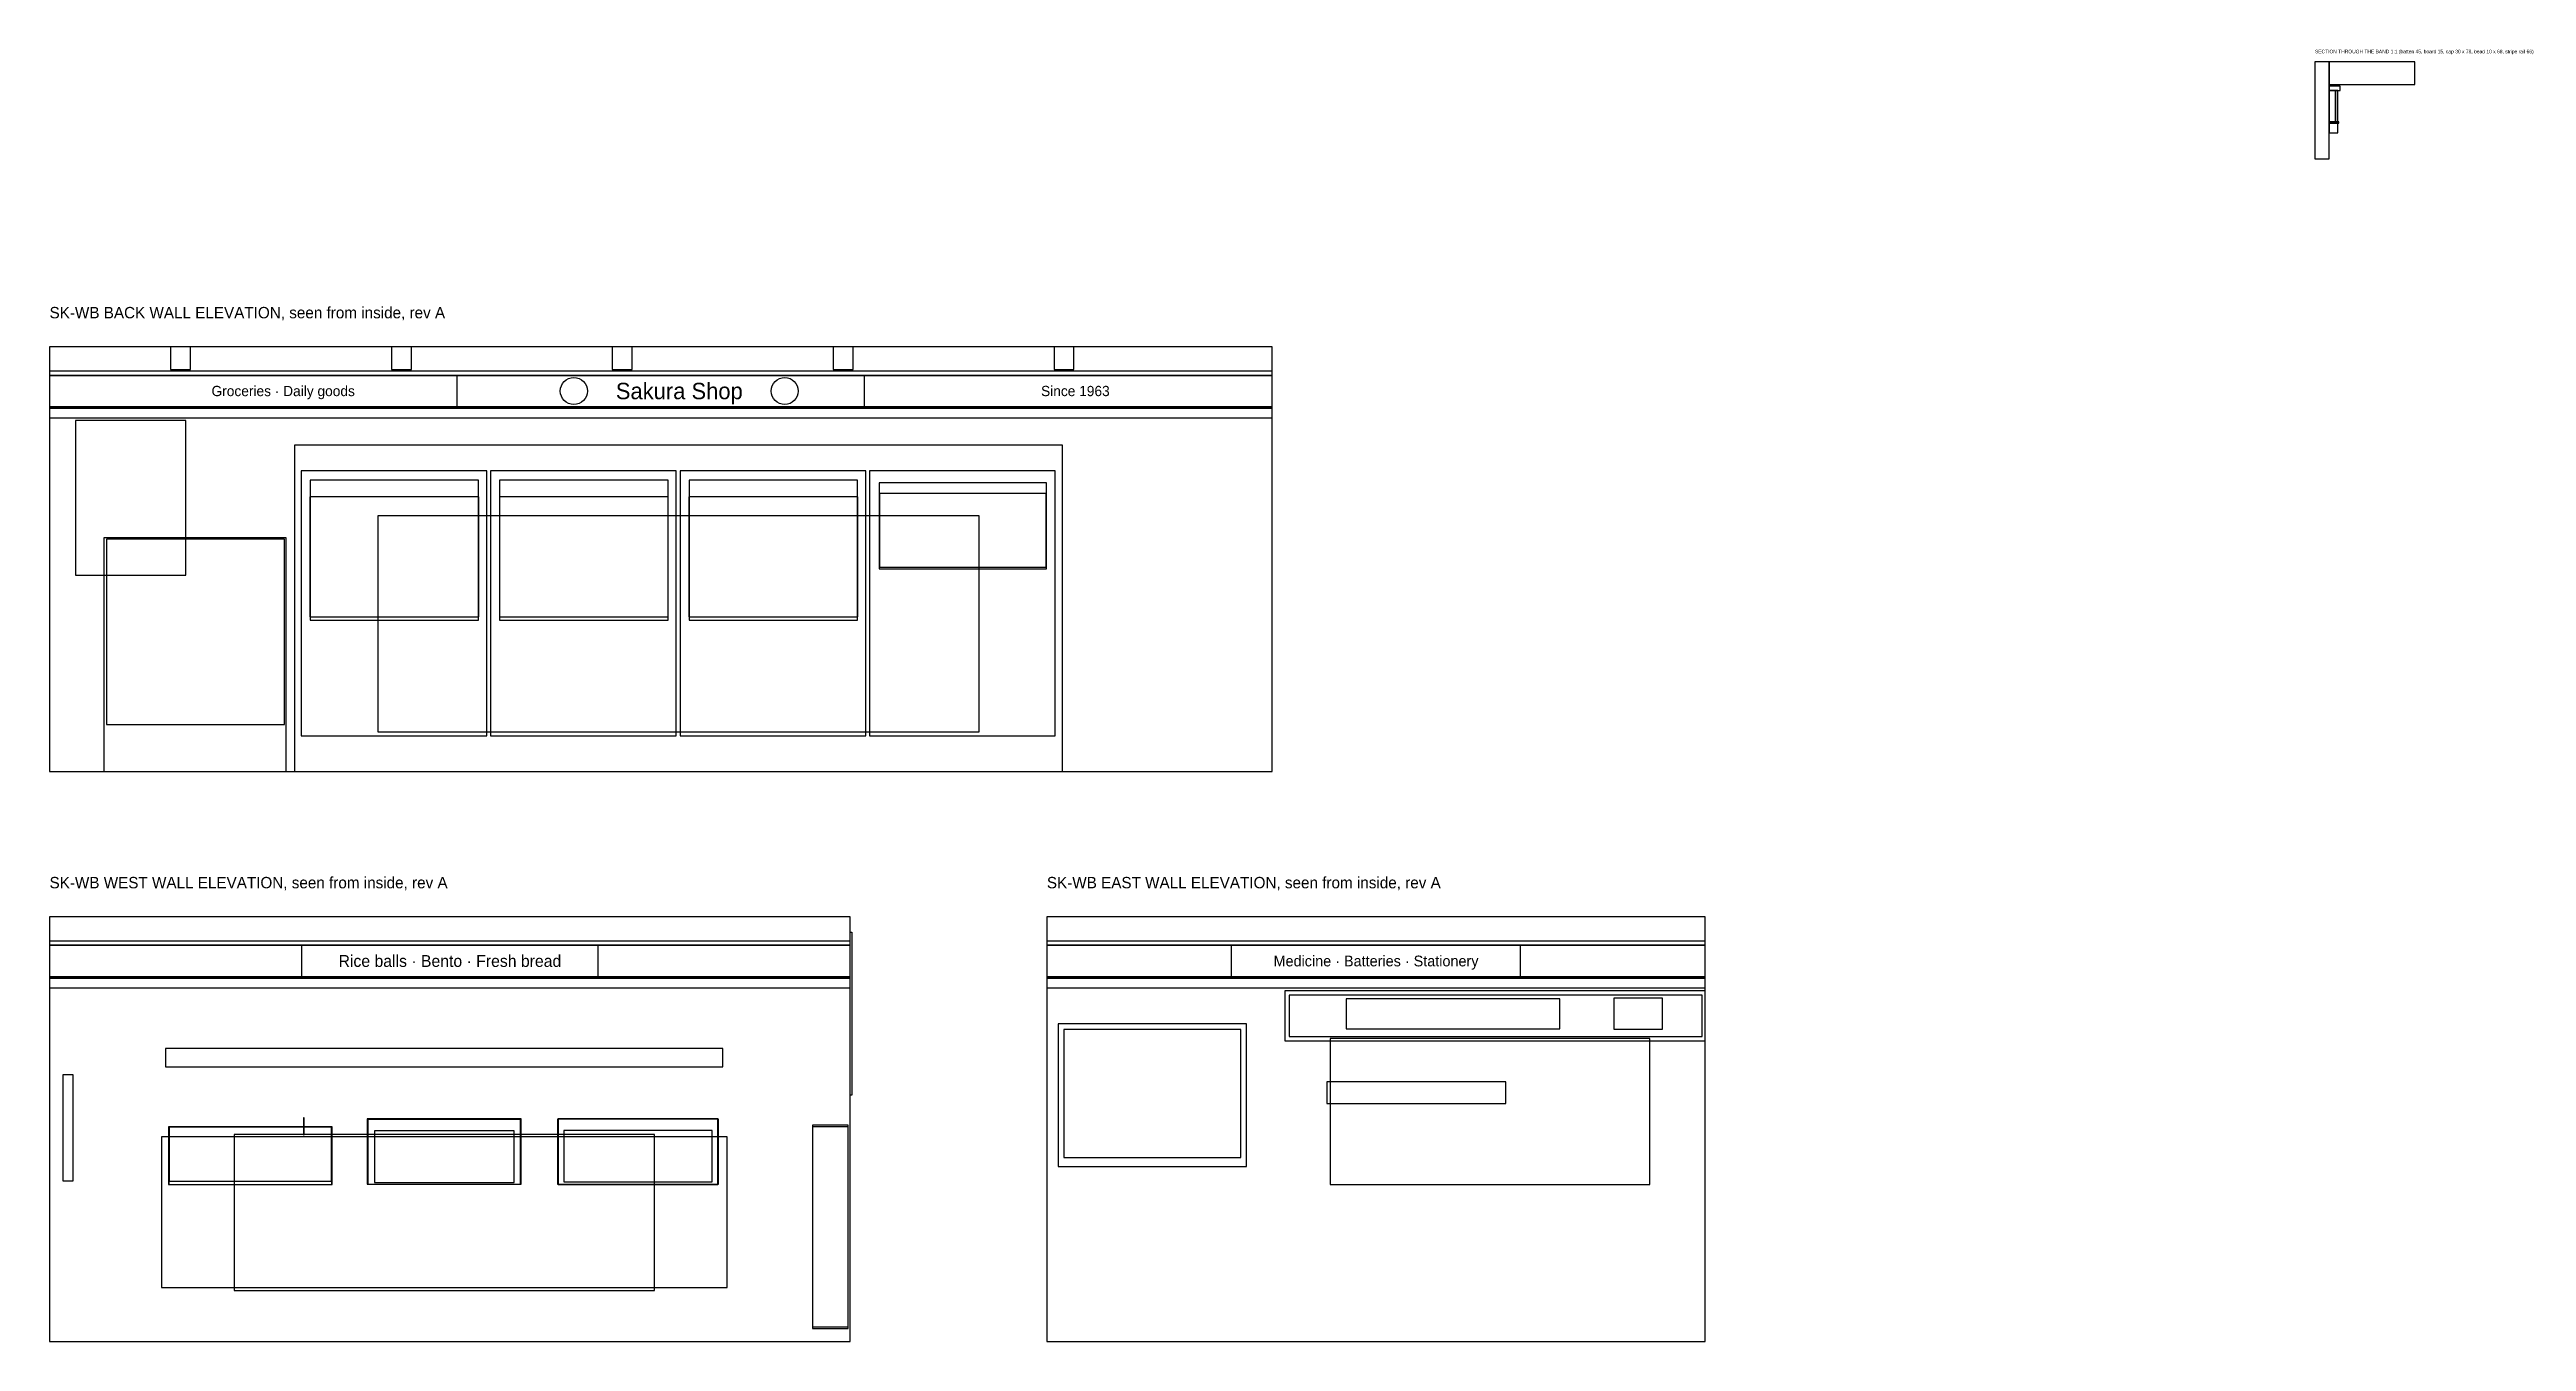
# Model space of a CAD drawing. Header units: millimetres. Extents: x 0 to 17384, y -4000 to 5066.
import ezdxf
from ezdxf.enums import TextEntityAlignment as Align

# ---------------------------------------------------------------- set-up
doc = ezdxf.new("R2010")
doc.units = ezdxf.units.MM
for name, color, linetype in [('BAND', 30, 'Continuous'), ('BEAM', 34, 'Continuous'), ('CAP', 32, 'Continuous'), ('FIXTURE', 9, 'Continuous'), ('STRIPE', 1, 'Continuous'), ('TEXT', 7, 'Continuous'), ('WALL', 8, 'Continuous')]:
    doc.layers.add(name, color=color, linetype=linetype)

msp = doc.modelspace()

# ---------------------------------------------------------------- linework, layer by layer
at = {"layer": 'BAND'}
for p, q in [((2860, 2560), (2860, 2780)), ((5720, 2560), (5720, 2780)), ((1770, -1440), (1770, -1220)), ((3850, -1440), (3850, -1220)), ((8295, -1440), (8295, -1220)), ((10325, -1440), (10325, -1220))]:
    msp.add_line(p, q, dxfattribs=at)
for points in [[(16000, 4560), (16045, 4560), (16045, 4780), (16000, 4780)], [(16045, 4560), (16060, 4560), (16060, 4780), (16045, 4780)], [(0, 2560), (8580, 2560), (8580, 2780), (0, 2780)], [(0, -1440), (5620, -1440), (5620, -1220), (0, -1220)], [(7000, -1440), (11620, -1440), (11620, -1220), (7000, -1220)]]:
    msp.add_lwpolyline(points, close=True, dxfattribs=at)
at = {"layer": 'BEAM'}
for points in [[(16000, 4820), (16600, 4820), (16600, 4980), (16000, 4980)], [(850, 2820), (990, 2820), (990, 2980), (850, 2980)], [(2400, 2820), (2540, 2820), (2540, 2980), (2400, 2980)], [(3950, 2820), (4090, 2820), (4090, 2980), (3950, 2980)], [(5500, 2820), (5640, 2820), (5640, 2980), (5500, 2980)], [(7050, 2820), (7190, 2820), (7190, 2980), (7050, 2980)]]:
    msp.add_lwpolyline(points, close=True, dxfattribs=at)
at = {"layer": 'CAP'}
for points in [[(16000, 4780), (16078, 4780), (16078, 4810), (16000, 4810)], [(16000, 4550), (16068, 4550), (16068, 4560), (16000, 4560)], [(0, 2780), (8580, 2780), (8580, 2810), (0, 2810)], [(0, 2550), (8580, 2550), (8580, 2560), (0, 2560)], [(0, -1220), (5620, -1220), (5620, -1190), (0, -1190)], [(7000, -1220), (11620, -1220), (11620, -1190), (7000, -1190)], [(0, -1450), (5620, -1450), (5620, -1440), (0, -1440)], [(7000, -1450), (11620, -1450), (11620, -1440), (7000, -1440)]]:
    msp.add_lwpolyline(points, close=True, dxfattribs=at)
at = {"layer": 'FIXTURE'}
for points in [[(183, 1378), (957, 1378), (957, 2462), (183, 2462)], [(1720, 0), (7110, 0), (7110, 2290), (1720, 2290)], [(1765, 250), (3069, 250), (3069, 2110), (1765, 2110)], [(3095, 250), (4399, 250), (4399, 2110), (3095, 2110)], [(4425, 250), (5729, 250), (5729, 2110), (4425, 2110)], [(5755, 250), (7059, 250), (7059, 2110), (5755, 2110)], [(1828, 1086), (3012, 1086), (3012, 1928), (1828, 1928)], [(1829, 1062), (3011, 1062), (3011, 2045), (1829, 2045)], [(3158, 1086), (4342, 1086), (4342, 1928), (3158, 1928)], [(3159, 1062), (4341, 1062), (4341, 2045), (3159, 2045)], [(4488, 1086), (5672, 1086), (5672, 1928), (4488, 1928)], [(4489, 1062), (5671, 1062), (5671, 2045), (4489, 2045)], [(5822, 1422), (6998, 1422), (6998, 2025), (5822, 2025)], [(5825, 1434), (6995, 1434), (6995, 1950), (5825, 1950)], [(2305, 278), (6525, 278), (6525, 1793), (2305, 1793)], [(380, 0), (1660, 0), (1660, 1640), (380, 1640)], [(400, 330), (1650, 330), (1650, 1630), (400, 1630)], [(5631, -2272), (5620, -2272), (5620, -1128), (5631, -1128)], [(8670, -1890), (11620, -1890), (11620, -1540), (8670, -1540)], [(8700, -1860), (11600, -1860), (11600, -1570), (8700, -1570)], [(9100, -1805), (10600, -1805), (10600, -1595), (9100, -1595)], [(10980, -1808), (11320, -1808), (11320, -1592), (10980, -1592)], [(7080, -2773), (8400, -2773), (8400, -1770), (7080, -1770)], [(7120, -2710), (8360, -2710), (8360, -1810), (7120, -1810)], [(8988, -2898), (11231, -2898), (11231, -1874), (8988, -1874)], [(815, -2073), (4725, -2073), (4725, -1943), (815, -1943)], [(93, -2872), (167, -2872), (167, -2128), (93, -2128)], [(8964, -2329), (10222, -2329), (10222, -2178), (8964, -2178)], [(1783, -2550), (1787, -2550), (1787, -2430), (1783, -2430)], [(785, -3621), (4755, -3621), (4755, -2563), (785, -2563)], [(836, -2898), (1984, -2898), (1984, -2494), (836, -2494)], [(838, -2898), (1982, -2898), (1982, -2496), (838, -2496)], [(840, -2874), (1980, -2874), (1980, -2493), (840, -2493)], [(1295, -3643), (4245, -3643), (4245, -2548), (1295, -2548)], [(2230, -2897), (3310, -2897), (3310, -2438), (2230, -2438)], [(2235, -2896), (3305, -2896), (3305, -2443), (2235, -2443)], [(2280, -2884), (3260, -2884), (3260, -2521), (2280, -2521)], [(3566, -2897), (4694, -2897), (4694, -2440), (3566, -2440)], [(3569, -2898), (4691, -2898), (4691, -2437), (3569, -2437)], [(3610, -2879), (4650, -2879), (4650, -2519), (3610, -2519)], [(5354, -3898), (5606, -3898), (5606, -2494), (5354, -2494)], [(5355, -3910), (5605, -3910), (5605, -2482), (5355, -2482)]]:
    msp.add_lwpolyline(points, close=True, dxfattribs=at)
at = {"layer": 'STRIPE'}
for points in [[(16000, 4482), (16060, 4482), (16060, 4548), (16000, 4548)], [(0, 2482), (8580, 2482), (8580, 2548), (0, 2548)], [(0, -1518), (5620, -1518), (5620, -1452), (0, -1452)], [(7000, -1518), (11620, -1518), (11620, -1452), (7000, -1452)]]:
    msp.add_lwpolyline(points, close=True, dxfattribs=at)
at = {"layer": 'TEXT'}
for centre in [(3680, 2670), (5160, 2670)]:
    msp.add_circle(centre, 95, dxfattribs=at)
at = {"layer": 'WALL'}
for points in [[(15900, 4300), (16000, 4300), (16000, 4980), (15900, 4980)], [(0, 0), (8580, 0), (8580, 2980), (0, 2980)], [(0, -4000), (5620, -4000), (5620, -1020), (0, -1020)], [(7000, -4000), (11620, -4000), (11620, -1020), (7000, -1020)]]:
    msp.add_lwpolyline(points, close=True, dxfattribs=at)

# ---------------------------------------------------------------- texts
at = {"layer": 'TEXT'}
for s, height, p in [('SECTION THROUGH THE BAND 1:1 (batten 45, board 15, cap 30 x 78, bead 10 x 68, stripe rail 66)', 25, (15900, 5040)), ('SK-WB BACK WALL ELEVATION, seen from inside, rev A', 80, (0, 3180)), ('SK-WB WEST WALL ELEVATION, seen from inside, rev A', 80, (0, -820)), ('SK-WB EAST WALL ELEVATION, seen from inside, rev A', 80, (7000, -820))]:
    msp.add_text(s, height=height, dxfattribs=at).set_placement(p)
for s, height, p in [('Groceries · Daily goods', 72, (1640, 2670)), ('Sakura Shop', 115.2, (4420, 2670)), ('Since 1963', 72, (7200, 2670)), ('Rice balls · Bento · Fresh bread', 82.8, (2810, -1330)), ('Medicine · Batteries · Stationery', 75.6, (9310, -1330))]:
    msp.add_text(s, height=height, dxfattribs=at).set_placement(p, align=Align.MIDDLE_CENTER)

doc.saveas('drawing.dxf')
